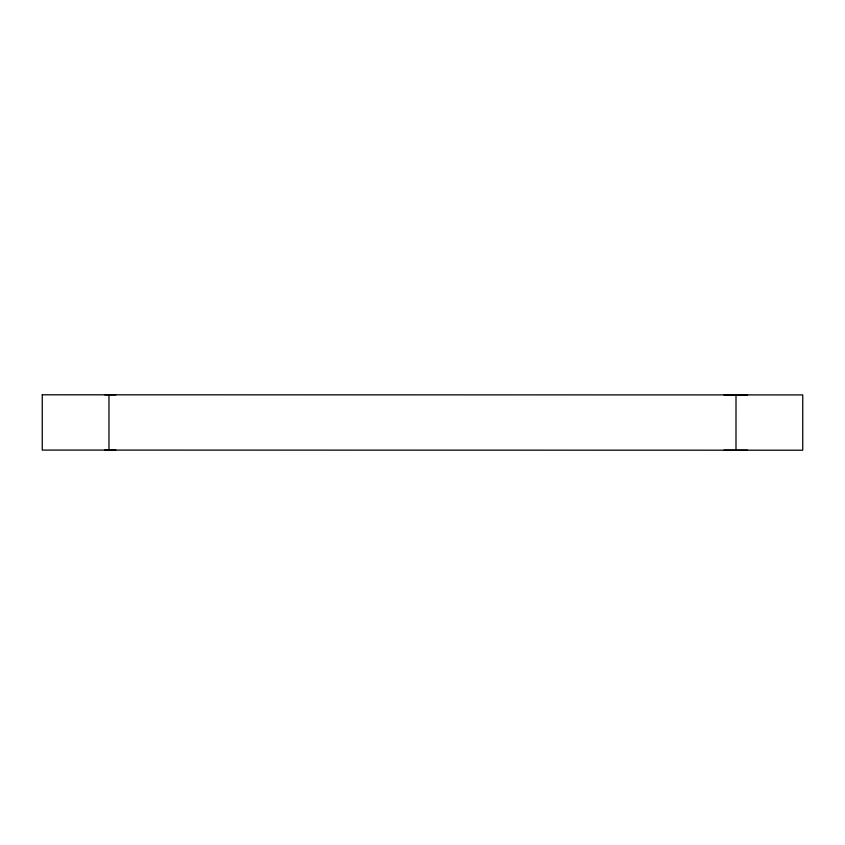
<?xml version="1.0" encoding="UTF-8"?>
<svg xmlns="http://www.w3.org/2000/svg" width="845" height="845" viewBox="0 0 845 845"><rect width="100%" height="100%" fill="white"/><g stroke="black" fill="none" stroke-linecap="round" stroke-linejoin="round"><path stroke-width="1.27" d="M747.55 450.195L735.995 450.195L736.006 394.911L723.985 394.9M104.685 394.805L108.984 394.805L108.973 450.089L104.674 450.089M115.786 394.816L109.037 394.816M747.561 394.911L736.006 394.911M115.776 450.1L109.026 450.089M723.975 450.184L735.963 450.184M42.261 394.795L42.25 450.079L802.739 450.205L802.75 394.921L42.261 394.805"/></g></svg>
